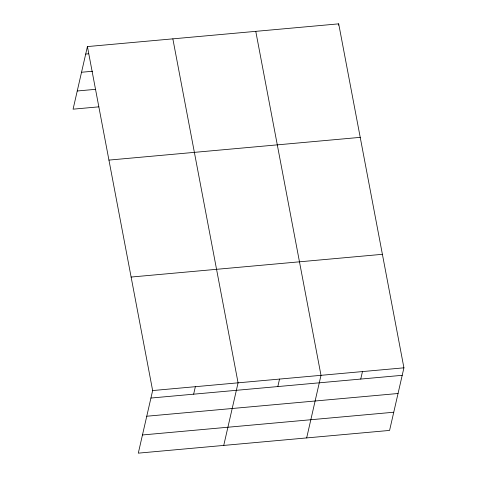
<?xml version="1.0" encoding="UTF-8"?>
<svg xmlns="http://www.w3.org/2000/svg" width="477" height="477" viewBox="0 0 477 477"><rect width="100%" height="100%" fill="white"/><g stroke="black" fill="none" stroke-linecap="round" stroke-linejoin="round"><path stroke-width="0.72" d="M87.416 46.579L152.64 390.556L138.3 453.15L389.584 430.421L403.924 367.827L338.7 23.85L87.416 46.579L73.076 109.173L98.858 106.842M193.644 394.181L195.355 386.692M223.737 445.423L238.077 382.828L172.853 38.852M338.384 25.209L338.7 23.85M277.823 386.567L279.534 379.078M306.663 437.922L320.997 375.327L255.773 31.351M360.743 379.066L362.46 371.577M85.699 54.068L88.644 53.8M81.537 72.254L92.586 71.252M77.244 90.988L95.656 89.324M108.941 160.093L360.218 137.364M131.115 277.048L382.399 254.313M152.64 390.556L403.924 367.827M150.923 398.045L402.206 375.316M146.761 416.23L398.039 393.501M142.468 434.964L393.752 412.235"/></g></svg>
